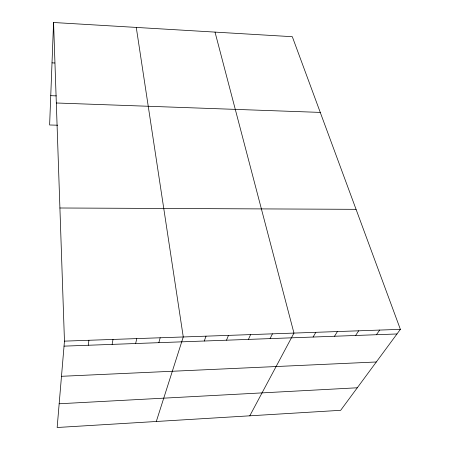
<?xml version="1.0" encoding="UTF-8"?>
<svg xmlns="http://www.w3.org/2000/svg" width="450" height="450" viewBox="0 0 450 450"><rect width="100%" height="100%" fill="white"/><g stroke="black" fill="none" stroke-linecap="round" stroke-linejoin="round"><path stroke-width="0.67" d="M53.567 22.5L64.462 341.134L57.156 427.5L340.673 410.31L400.376 329.349L292.309 36.703L53.567 22.5L49.624 124.982L57.69 125.212M88.251 345.257L88.914 340.279M112.117 344.385L113.012 339.429M135.647 343.524L136.766 338.597M158.839 342.675L160.183 337.776M156.302 421.487L183.268 336.966L136.271 27.422M204.266 341.016L206.027 336.167M226.507 340.2L228.471 335.379M248.445 339.396L250.599 334.603M270.084 338.608L272.43 333.838M249.789 415.817L293.963 333.084L215.021 32.108M313.121 337.033L315.838 332.314M334.513 336.251L337.41 331.56M355.618 335.481L358.689 330.812M376.436 334.716L379.676 330.075M59.164 403.768L357.283 387.782M61.487 376.301L376.312 361.98M64.041 346.14L396.968 333.968M64.462 341.134L400.376 329.349M59.912 207.996L356.057 209.329M56.318 102.988L320.259 112.404M50.754 95.67L56.346 95.884M52.014 62.865L54.804 62.994"/></g></svg>
